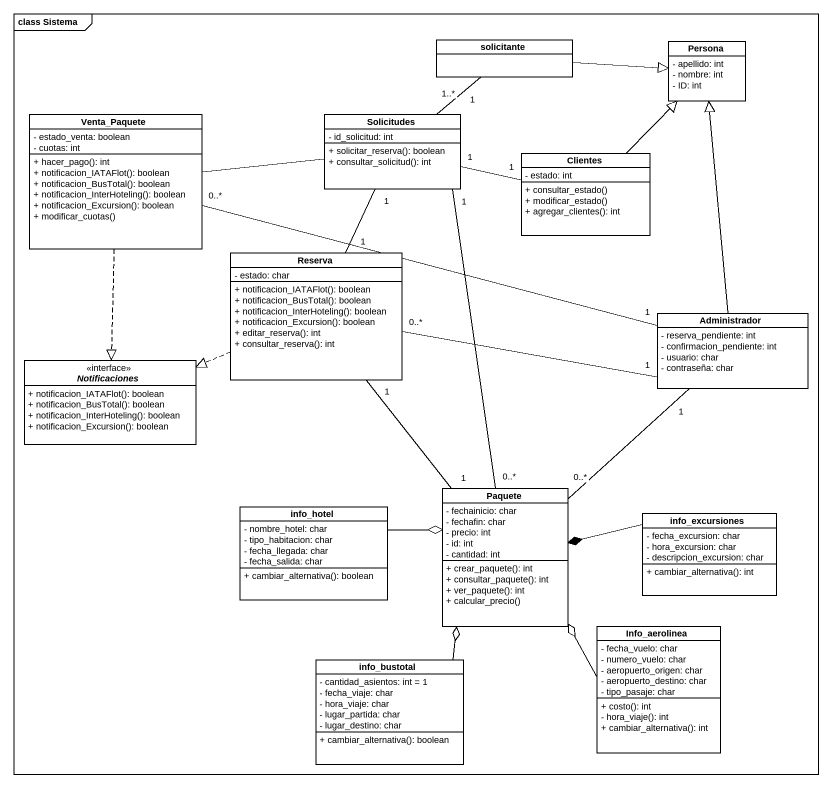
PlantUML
@startuml
mainframe class Sistema
hide circle
hide empty members
skinparam classAttributeIconSize 0
class solicitante
class Persona {
  - apellido: int
  - nombre: int
  - ID: int
}
class Venta_Paquete {
  - estado_venta: boolean
  - cuotas: int
  + hacer_pago(): int
  + notificacion_IATAFlot(): boolean
  + notificacion_BusTotal(): boolean
  + notificacion_InterHoteling(): boolean
  + notificacion_Excursion(): boolean
  + modificar_cuotas()
}
class Solicitudes {
  - id_solicitud: int
  + solicitar_reserva(): boolean
  + consultar_solicitud(): int
}
class Clientes {
  - estado: int
  + consultar_estado()
  + modificar_estado()
  + agregar_clientes(): int
}
class Reserva {
  - estado: char
  + notificacion_IATAFlot(): boolean
  + notificacion_BusTotal(): boolean
  + notificacion_InterHoteling(): boolean
  + notificacion_Excursion(): boolean
  + editar_reserva(): int
  + consultar_reserva(): int
}
class Administrador {
  - reserva_pendiente: int
  - confirmacion_pendiente: int
  - usuario: char
  - contraseña: char
}
interface Notificaciones {
  + notificacion_IATAFlot(): boolean
  + notificacion_BusTotal(): boolean
  + notificacion_InterHoteling(): boolean
  + notificacion_Excursion(): boolean
}
class Paquete {
  - fechainicio: char
  - fechafin: char
  - precio: int
  - id: int
  - cantidad: int
  + crear_paquete(): int
  + consultar_paquete(): int
  + ver_paquete(): int
  + calcular_precio()
}
class info_hotel {
  - nombre_hotel: char
  - tipo_habitacion: char
  - fecha_llegada: char
  - fecha_salida: char
  + cambiar_alternativa(): boolean
}
class info_excursiones {
  - fecha_excursion: char
  - hora_excursion: char
  - descripcion_excursion: char
  + cambiar_alternativa(): int
}
class Info_aerolinea {
  - fecha_vuelo: char
  - numero_vuelo: char
  - aeropuerto_origen: char
  - aeropuerto_destino: char
  - tipo_pasaje: char
  + costo(): int
  - hora_viaje(): int
  + cambiar_alternativa(): int
}
class info_bustotal {
  - cantidad_asientos: int = 1
  - fecha_viaje: char
  - hora_viaje: char
  - lugar_partida: char
  - lugar_destino: char
  + cambiar_alternativa(): boolean
}
solicitante -right-|> Persona
solicitante "1" -- "1..*" Solicitudes
Venta_Paquete ..|> Notificaciones
Solicitudes -left- Venta_Paquete
Solicitudes "1" -- "0..*" Paquete
Clientes -up-|> Persona
Clientes "1" -left- "1" Solicitudes
Reserva "1" -up- "1" Solicitudes
Reserva .left.|> Notificaciones
Reserva "1" -- "1" Paquete
Administrador -up-|> Persona
Administrador "1" -left- "0..*" Venta_Paquete
Administrador "1" -left- "0..*" Reserva
Administrador "1" -- "0..*" Paquete
info_hotel -right-o Paquete
info_excursiones -left-* Paquete
Info_aerolinea -up-o Paquete
info_bustotal -up-o Paquete
@enduml
